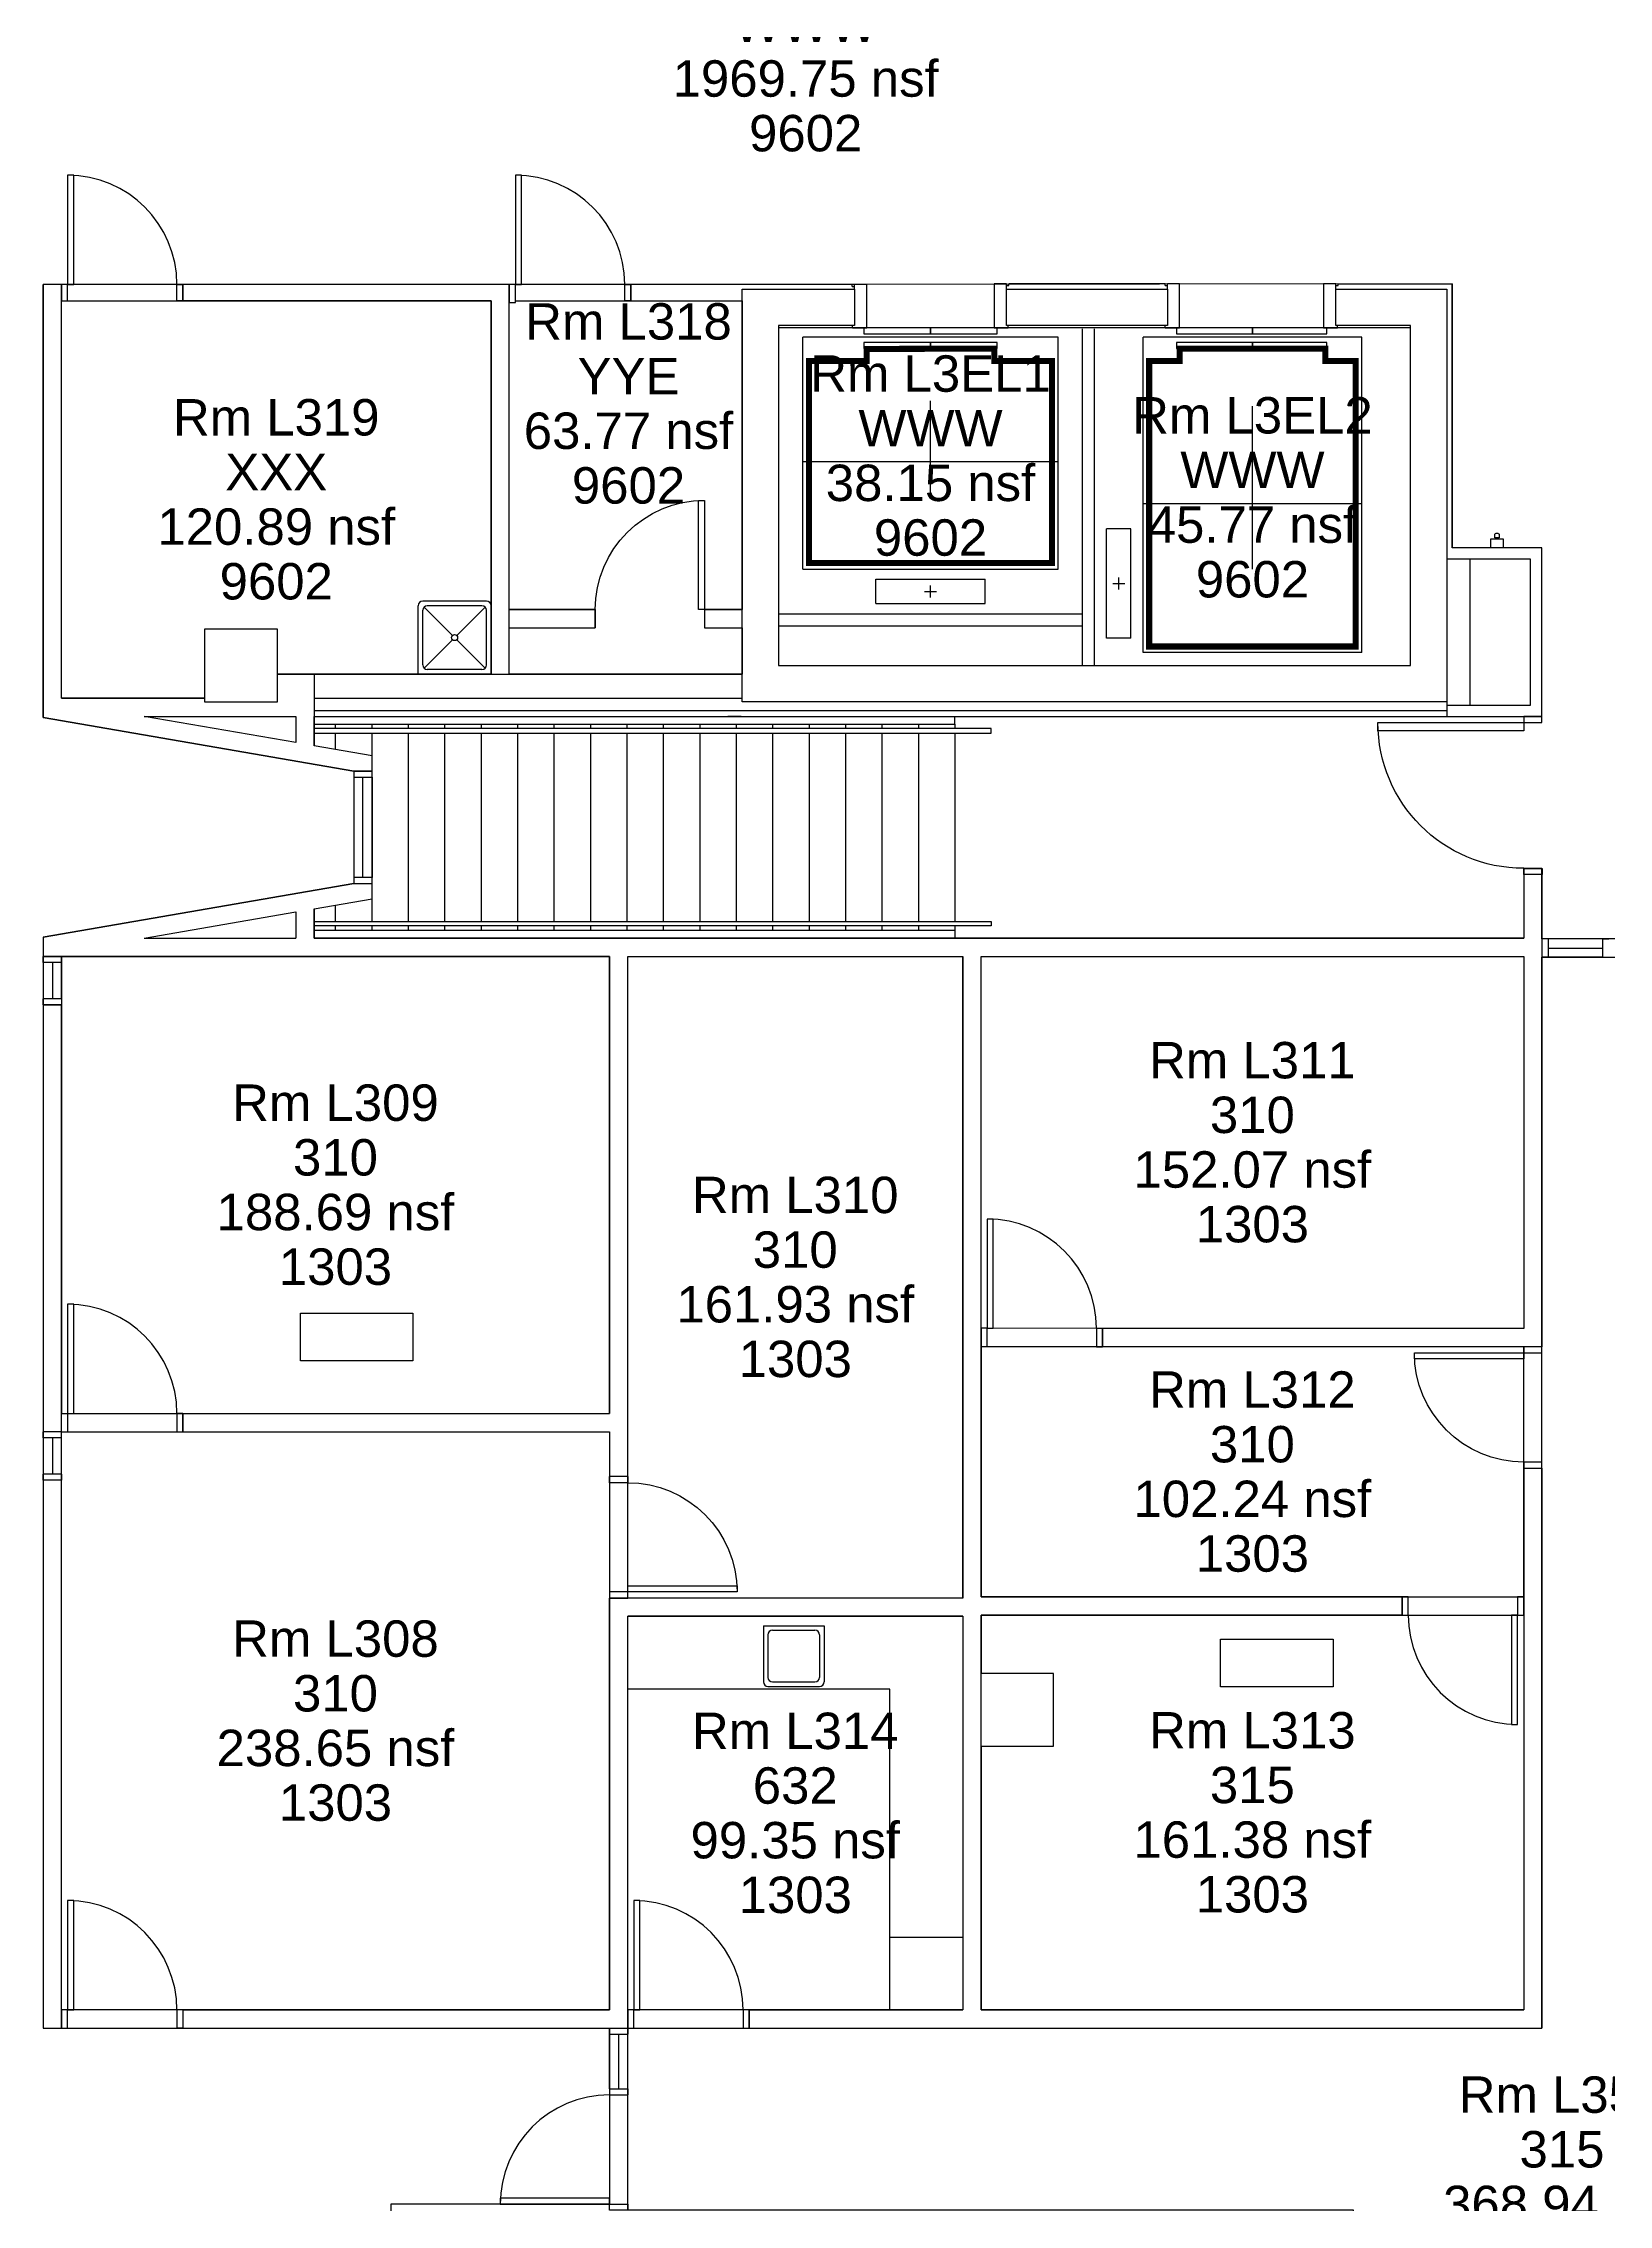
# Model space of a CAD drawing. Header units: inches. Extents: x 370 to 6209, y 2527 to 6927.
# Drawn here: x 3306 to 3822, y 4766 to 5478 of the extents above; entities that cross this region are included whole.
import ezdxf

# ---------------------------------------------------------------- set-up
doc = ezdxf.new("R2010")
doc.units = ezdxf.units.IN
doc.header["$LTSCALE"] = 0.75
doc.header["$MEASUREMENT"] = 0
doc.linetypes.add('626_FL3$0$HIDDEN', pattern=[0.375, 0.25, -0.125])
doc.layers.get('0').update_dxf_attribs({"linetype": 'CONTINUOUS'})
for name, color, linetype in [('626_FL3$0$A-CLNG-IDEN', 7, 'CONTINUOUS'), ('626_FL3$0$A-COLS', 7, 'CONTINUOUS'), ('626_FL3$0$A-DOOR', 7, 'CONTINUOUS'), ('626_FL3$0$A-FLOR-CASE', 7, 'CONTINUOUS'), ('626_FL3$0$A-FLOR-EVTR', 7, 'CONTINUOUS'), ('626_FL3$0$A-FLOR-PFIX', 7, 'CONTINUOUS'), ('626_FL3$0$A-FLOR-STRS', 7, 'CONTINUOUS'), ('626_FL3$0$A-GLAZ', 7, 'CONTINUOUS'), ('626_FL3$0$A-WALL-FULL', 7, 'CONTINUOUS'), ('triLabelLayer', 7, 'CONTINUOUS'), ('triSpaceLayer', 7, 'CONTINUOUS')]:
    doc.layers.add(name, color=color, linetype=linetype)
doc.styles.get("Standard").update_dxf_attribs({"font": 'simplex.shx'})

# ---------------------------------------------------------------- blocks, each defined once
blk = doc.blocks.new('626_FL3$0$626_DOOR')
blk.add_lwpolyline([(0, 1), (0, 0), (0.056, 0), (0.056, 1)], close=True)
blk.add_arc((0, 0), 1, 0, 90)
blk = doc.blocks.new('626_FL3$0$A$C00824D78')
at = {"layer": '626_FL3$0$A-FLOR-PFIX'}
for p, q in [((0, 0), (0, 22.5)), ((22.5, 24), (1.5, 24)), ((1.94, 22.06), (11.3, 12.7)), ((21, 22.5), (3, 22.5)), ((22.06, 22.06), (12.71, 12.71)), ((24, 0), (24, 22.5)), ((1.5, 3), (1.5, 21)), ((22.5, 3), (22.5, 21)), ((11.29, 11.29), (1.94, 1.94)), ((12.71, 11.29), (22.06, 1.94)), ((24, 0), (0, 0)), ((21, 1.5), (3, 1.5))]:
    blk.add_line(p, q, dxfattribs=at)
blk.add_circle((12.01, 11.99), 1, dxfattribs=at)
for centre, start, end in [((1.5, 22.5), 90, 180), ((3, 21), 90, 180), ((21, 21), 0, 90), ((22.5, 22.5), 0, 90), ((3, 3), 180, 270), ((21, 3), 270, 0)]:
    blk.add_arc(centre, 1.5, start, end, dxfattribs=at)
blk = doc.blocks.new('626_FL3$0$A$C4D1A0ECB')
at = {"layer": '626_FL3$0$A-GLAZ'}
for p, q in [((0, 6), (0, 0)), ((2, 6), (0, 6)), ((2, 0), (0, 0)), ((2, 6), (2, 0)), ((2, 3), (14, 3)), ((14, 6), (14, 0)), ((14, 6), (16, 6)), ((16, 0), (14, 0)), ((16, 6), (16, 0))]:
    blk.add_line(p, q, dxfattribs=at)
at = {"layer": '626_FL3$0$A-GLAZ', "color": 2}
for p, q in [((14, 6), (2, 6)), ((2, 0), (14, 0))]:
    blk.add_line(p, q, dxfattribs=at)
blk = doc.blocks.new('626_FL3$0$626-SIDELT')
at = {"layer": '626_FL3$0$A-GLAZ', "rotation": 90}
blk.add_blockref('626_FL3$0$A$C4D1A0ECB', (6, 0), dxfattribs=at)
blk = doc.blocks.new('626_FL3$0$A$C311809B8')
at = {"layer": '626_FL3$0$A-CLNG-IDEN'}
blk.add_lwpolyline([(0, 15.7), (37, 15.7), (37, 0), (0, 0)], close=True, dxfattribs=at)

msp = doc.modelspace()

# ---------------------------------------------------------------- linework, layer by layer
at = {"linetype": 'Continuous'}
for points in [[(3312.43, 5393.34), (3314.43, 5393.34), (3314.43, 5398.72), (3312.43, 5398.72)], [(3352.43, 5393.34), (3350.43, 5393.34), (3350.43, 5398.72), (3352.43, 5398.72)], [(3459.86, 5392.72), (3461.86, 5392.72), (3461.86, 5398.72), (3459.86, 5398.72)], [(3499.86, 5393.34), (3497.86, 5393.34), (3497.86, 5398.72), (3499.86, 5398.72)], [(3793.86, 5254.4), (3799.86, 5254.4), (3799.86, 5256.4), (3793.86, 5256.4)], [(3793.86, 5254.4), (3799.86, 5254.4), (3799.86, 5256.4), (3793.86, 5256.4)], [(3799.91, 5204.31), (3793.86, 5204.31), (3793.86, 5206.31), (3799.91, 5206.31)], [(3615.18, 5048.87), (3617.18, 5048.87), (3617.18, 5054.88), (3615.18, 5054.88)], [(3653.18, 5048.82), (3655.18, 5048.82), (3655.18, 5054.82), (3653.18, 5054.82)], [(3793.86, 5046.82), (3799.86, 5046.82), (3799.86, 5048.82), (3793.86, 5048.82)], [(3350.43, 5020.82), (3352.43, 5020.82), (3352.43, 5026.82), (3350.43, 5026.82)], [(3793.86, 5008.82), (3799.86, 5008.82), (3799.86, 5010.82), (3793.86, 5010.82)], [(3492.86, 4966.03), (3498.86, 4966.03), (3498.86, 4968.03), (3492.86, 4968.03)], [(3753.86, 4960.42), (3755.86, 4960.42), (3755.86, 4966.42), (3753.86, 4966.42)], [(3791.86, 4960.42), (3793.86, 4960.42), (3793.86, 4966.42), (3791.86, 4966.42)], [(3312.43, 4824.35), (3314.43, 4824.35), (3314.43, 4830.35), (3312.43, 4830.35)], [(3498.86, 4824.35), (3500.86, 4824.35), (3500.86, 4830.35), (3498.86, 4830.35)], [(3536.86, 4824.35), (3538.86, 4824.35), (3538.86, 4830.35), (3536.86, 4830.35)], [(3492.86, 4766.35), (3498.86, 4766.35), (3498.86, 4764.35), (3492.86, 4764.35)]]:
    msp.add_lwpolyline(points, close=True, dxfattribs=at)
for points in [[(3676.55, 5385.22), (3623.55, 5385.22), (3623.55, 5397.22), (3676.55, 5397.22)], [(3576.55, 5382.4), (3598.55, 5382.4), (3598.55, 5384.4), (3576.55, 5384.4)], [(3598.55, 5382.4), (3620.55, 5382.4), (3620.55, 5384.4), (3598.55, 5384.4)], [(3679.55, 5382.4), (3704.55, 5382.4), (3704.55, 5384.4), (3679.55, 5384.4)], [(3704.55, 5382.4), (3728.99, 5382.4), (3728.99, 5384.4), (3704.55, 5384.4)], [(3576.55, 5377.59), (3598.55, 5377.59), (3598.55, 5379.59), (3576.55, 5379.59)], [(3598.55, 5377.59), (3620.55, 5377.59), (3620.55, 5379.59), (3598.55, 5379.59)], [(3679.55, 5377.59), (3704.55, 5377.59), (3704.55, 5379.59), (3679.55, 5379.59)], [(3704.55, 5377.59), (3728.99, 5377.59), (3728.99, 5379.59), (3704.55, 5379.59)], [(3787.08, 5311.97), (3783.08, 5311.97), (3783.08, 5314.97), (3787.08, 5314.97)], [(3359.57, 5261.22), (3383.57, 5261.22), (3383.57, 5285.22), (3359.57, 5285.22)], [(3408.68, 5236.4), (3414.68, 5236.4), (3414.68, 5238.4), (3408.68, 5238.4)], [(3408.68, 5201.4), (3414.68, 5201.4), (3414.68, 5203.4), (3408.68, 5203.4)], [(3615.07, 4917.22), (3639.07, 4917.22), (3639.07, 4941.22), (3615.07, 4941.22)], [(3585.18, 4854.35), (3609.18, 4854.35), (3609.18, 4830.35), (3585.18, 4830.35)]]:
    msp.add_lwpolyline(points, close=True)
msp.add_lwpolyline([(3785.8, 5315.27), (3784.3, 5315.27), (3784.3, 5316.27, -0.414214), (3784.8, 5316.77), (3785.3, 5316.77, -0.414214), (3785.8, 5316.27)], format="xyb", close=True)
for points in [[(3395.58, 5250.91), (3618.57, 5250.91), (3618.57, 5252.41), (3395.58, 5252.41)], [(3395.58, 5188.91), (3618.57, 5188.91), (3618.57, 5187.41), (3395.58, 5187.41)]]:
    msp.add_lwpolyline(points)
at = {"layer": '626_FL3$0$A-COLS'}
for p, q in [((3536.55, 5261.22), (3536.55, 5397.22)), ((3536.55, 5397.22), (3573.55, 5397.22)), ((3573.55, 5397.22), (3573.55, 5398.34)), ((3573.55, 5397.22), (3573.55, 5385.22)), ((3623.55, 5397.22), (3623.55, 5398.34)), ((3676.55, 5397.22), (3676.55, 5398.34)), ((3676.55, 5397.22), (3676.55, 5385.22)), ((3731.99, 5397.22), (3731.99, 5398.34)), ((3731.99, 5397.22), (3768.55, 5397.22)), ((3731.99, 5385.22), (3731.99, 5397.22)), ((3768.55, 5397.22), (3768.55, 5261.22)), ((3573.55, 5385.22), (3548.55, 5385.22)), ((3548.55, 5385.22), (3548.55, 5273.22)), ((3756.55, 5385.22), (3731.99, 5385.22)), ((3756.55, 5273.22), (3756.55, 5385.22)), ((3776.11, 5308.22), (3776.11, 5260.15)), ((3548.55, 5273.22), (3756.55, 5273.22)), ((3768.55, 5261.22), (3536.55, 5261.22))]:
    msp.add_line(p, q, dxfattribs=at)
at = {"layer": '626_FL3$0$A-DOOR'}
for p, q in [((3312.43, 5026.82), (3314.43, 5026.82)), ((3314.43, 5026.82), (3314.43, 5020.81)), ((3312.43, 5020.82), (3314.43, 5020.82)), ((3492.86, 5004.03), (3492.86, 5006.03)), ((3498.86, 5006.03), (3498.86, 5004.03)), ((3498.86, 5004.03), (3492.86, 5004.03)), ((3350.43, 4830.35), (3350.43, 4824.35)), ((3352.43, 4830.35), (3350.43, 4830.35)), ((3352.43, 4824.35), (3350.43, 4824.35))]:
    msp.add_line(p, q, dxfattribs=at)
at = {"layer": '626_FL3$0$A-FLOR-CASE'}
for p, q in [((3585.18, 4936.03), (3498.86, 4936.03)), ((3585.18, 4854.35), (3585.18, 4936.03))]:
    msp.add_line(p, q, dxfattribs=at)
at = {"layer": '626_FL3$0$A-FLOR-EVTR'}
for p, q in [((3756.55, 5384.4), (3548.55, 5384.4)), ((3648.55, 5273.22), (3648.55, 5384.06)), ((3652.55, 5273.22), (3652.55, 5384.06)), ((3556.55, 5304.97), (3556.55, 5381.4)), ((3640.55, 5381.4), (3556.55, 5381.4)), ((3577.55, 5377.47), (3577.55, 5373.53)), ((3619.55, 5377.59), (3619.55, 5373.53)), ((3640.55, 5304.97), (3640.55, 5381.4)), ((3668.55, 5277.47), (3668.55, 5381.4)), ((3740.55, 5381.4), (3668.55, 5381.4)), ((3680.55, 5377.59), (3680.55, 5373.53)), ((3728.55, 5377.59), (3728.55, 5373.53)), ((3740.55, 5277.47), (3740.55, 5381.4)), ((3558.55, 5306.97), (3558.55, 5373.53)), ((3577.55, 5373.53), (3558.55, 5373.53)), ((3638.55, 5373.53), (3619.55, 5373.53)), ((3638.55, 5306.97), (3638.55, 5373.53)), ((3670.55, 5279.47), (3670.55, 5373.53)), ((3680.55, 5373.53), (3670.55, 5373.53)), ((3738.55, 5373.53), (3728.55, 5373.53)), ((3738.55, 5279.47), (3738.55, 5373.53)), ((3664.55, 5318.22), (3656.55, 5318.22)), ((3656.55, 5282.22), (3656.55, 5318.22)), ((3664.55, 5282.22), (3664.55, 5318.22)), ((3556.55, 5304.97), (3640.55, 5304.97)), ((3558.55, 5306.97), (3638.55, 5306.97)), ((3580.55, 5293.59), (3580.55, 5301.59)), ((3580.55, 5301.59), (3616.55, 5301.59)), ((3596.55, 5297.59), (3600.55, 5297.59)), ((3598.55, 5295.59), (3598.55, 5299.59)), ((3616.55, 5293.59), (3616.55, 5301.59)), ((3658.55, 5300.22), (3662.55, 5300.22)), ((3660.55, 5298.22), (3660.55, 5302.22)), ((3548.55, 5290.22), (3648.55, 5290.22)), ((3580.55, 5293.59), (3616.55, 5293.59)), ((3548.55, 5286.22), (3648.55, 5286.22)), ((3664.55, 5282.22), (3656.55, 5282.22)), ((3740.55, 5277.47), (3668.55, 5277.47)), ((3738.55, 5279.47), (3670.55, 5279.47)), ((3548.55, 5273.22), (3756.55, 5273.22))]:
    msp.add_line(p, q, dxfattribs=at)
at = {"layer": '626_FL3$0$A-FLOR-EVTR', "linetype": '626_FL3$0$HIDDEN'}
for p, q in [((3598.55, 5328.06), (3598.55, 5360.42)), ((3704.55, 5304.92), (3704.55, 5358.68)), ((3640.55, 5340.25), (3556.55, 5340.25)), ((3740.55, 5326.5), (3668.55, 5326.5))]:
    msp.add_line(p, q, dxfattribs=at)
at = {"layer": '626_FL3$0$A-FLOR-PFIX'}
for p, q in [((3543.52, 4956.91), (3563.52, 4956.91)), ((3543.52, 4956.91), (3543.52, 4938.41)), ((3563.52, 4956.91), (3563.52, 4938.41)), ((3545.02, 4953.91), (3545.02, 4939.91)), ((3546.52, 4955.41), (3560.52, 4955.41)), ((3562.02, 4953.91), (3562.02, 4939.91)), ((3545.02, 4936.91), (3562.02, 4936.91)), ((3546.52, 4938.41), (3560.52, 4938.41))]:
    msp.add_line(p, q, dxfattribs=at)
for centre, start, end in [((3546.52, 4953.91), 90, 180), ((3560.52, 4953.91), 360, 90), ((3545.02, 4938.41), 180, 270), ((3546.52, 4939.91), 180, 270), ((3560.52, 4939.91), 270, 360), ((3562.02, 4938.41), 270, 360)]:
    msp.add_arc(centre, 1.5, start, end, dxfattribs=at)
at = {"layer": '626_FL3$0$A-FLOR-STRS'}
for p, q in [((3606.57, 5253.91), (3606.58, 5256.4)), ((3395.58, 5253.9), (3606.57, 5253.91)), ((3402.57, 5253.9), (3402.57, 5252.4)), ((3402.57, 5250.9), (3402.57, 5245.55)), ((3414.57, 5253.9), (3414.57, 5252.4)), ((3414.57, 5250.9), (3414.57, 5243.48)), ((3426.57, 5253.9), (3426.57, 5252.4)), ((3426.57, 5250.9), (3426.57, 5188.9)), ((3438.57, 5253.9), (3438.57, 5252.4)), ((3438.57, 5253.9), (3438.57, 5252.4)), ((3438.57, 5250.9), (3438.57, 5188.9)), ((3438.57, 5250.9), (3438.57, 5188.9)), ((3450.57, 5253.9), (3450.57, 5252.4)), ((3450.57, 5250.9), (3450.57, 5188.9)), ((3462.57, 5253.9), (3462.57, 5252.4)), ((3462.57, 5250.9), (3462.57, 5188.9)), ((3474.57, 5253.9), (3474.57, 5252.4)), ((3474.57, 5250.9), (3474.57, 5188.9)), ((3486.57, 5253.9), (3486.57, 5252.4)), ((3486.57, 5250.9), (3486.57, 5188.9)), ((3498.57, 5253.9), (3498.57, 5252.4)), ((3498.57, 5250.9), (3498.57, 5188.9)), ((3510.57, 5253.9), (3510.57, 5252.4)), ((3510.57, 5250.9), (3510.57, 5188.9)), ((3522.57, 5253.9), (3522.57, 5252.4)), ((3522.57, 5250.9), (3522.57, 5188.9)), ((3534.57, 5253.9), (3534.57, 5252.4)), ((3534.57, 5250.9), (3534.57, 5188.9)), ((3546.57, 5253.9), (3546.57, 5252.4)), ((3546.57, 5250.9), (3546.57, 5188.9)), ((3558.57, 5253.9), (3558.57, 5252.4)), ((3558.57, 5250.9), (3558.57, 5188.9)), ((3570.57, 5253.9), (3570.57, 5252.4)), ((3570.57, 5250.9), (3570.57, 5188.9)), ((3582.57, 5253.9), (3582.57, 5252.4)), ((3582.57, 5250.9), (3582.57, 5188.9)), ((3594.57, 5253.9), (3594.57, 5252.4)), ((3594.57, 5250.9), (3594.57, 5188.9)), ((3606.57, 5253.9), (3606.57, 5252.4)), ((3606.57, 5250.9), (3606.57, 5188.9)), ((3402.57, 5194.26), (3402.57, 5188.9)), ((3414.57, 5196.33), (3414.57, 5188.9)), ((3606.57, 5185.9), (3395.58, 5185.91)), ((3402.57, 5187.4), (3402.57, 5185.91)), ((3414.57, 5187.4), (3414.57, 5185.9)), ((3426.57, 5187.4), (3426.57, 5185.9)), ((3438.57, 5187.4), (3438.57, 5185.9)), ((3438.57, 5187.4), (3438.57, 5185.91)), ((3450.57, 5187.4), (3450.57, 5185.91)), ((3462.57, 5187.4), (3462.57, 5185.9)), ((3474.57, 5187.4), (3474.57, 5185.9)), ((3486.57, 5187.4), (3486.57, 5185.9)), ((3498.57, 5187.4), (3498.57, 5185.9)), ((3510.57, 5187.4), (3510.57, 5185.9)), ((3522.57, 5187.4), (3522.57, 5185.9)), ((3534.57, 5187.4), (3534.57, 5185.9)), ((3546.57, 5187.4), (3546.57, 5185.9)), ((3558.57, 5187.4), (3558.57, 5185.91)), ((3570.57, 5187.4), (3570.57, 5185.91)), ((3582.57, 5187.4), (3582.57, 5185.91)), ((3594.57, 5187.4), (3594.57, 5185.91)), ((3606.57, 5187.4), (3606.57, 5185.9)), ((3606.57, 5185.9), (3606.58, 5183.4))]:
    msp.add_line(p, q, dxfattribs=at)
at = {"layer": '626_FL3$0$A-GLAZ'}
for p, q in [((3408.68, 5236.4), (3408.68, 5203.4)), ((3411.68, 5203.4), (3411.68, 5236.4)), ((3414.68, 5236.4), (3414.68, 5203.4)), ((3799.86, 5183.13), (3799.86, 5177.13)), ((3801.86, 5183.13), (3799.86, 5183.13)), ((3801.86, 5177.13), (3799.86, 5177.13)), ((3819.86, 5183.13), (3801.86, 5183.13)), ((3801.86, 5183.13), (3801.86, 5177.13)), ((3801.86, 5180.13), (3819.86, 5180.13)), ((3819.86, 5177.13), (3801.86, 5177.13)), ((3819.86, 5177.13), (3819.86, 5183.13)), ((3819.86, 5183.13), (3821.86, 5183.13)), ((3819.86, 5177.13), (3821.86, 5177.13)), ((3492.86, 4824.35), (3498.86, 4824.35)), ((3492.86, 4822.35), (3492.86, 4824.35)), ((3492.86, 4804.35), (3492.86, 4822.35)), ((3492.86, 4822.35), (3498.86, 4822.35)), ((3495.86, 4822.35), (3495.86, 4804.35)), ((3498.86, 4824.35), (3498.86, 4822.35)), ((3498.86, 4804.35), (3498.86, 4822.35)), ((3492.86, 4804.35), (3498.86, 4804.35)), ((3492.86, 4804.35), (3492.86, 4802.35)), ((3492.86, 4802.35), (3498.86, 4802.35)), ((3498.86, 4804.35), (3498.86, 4802.35))]:
    msp.add_line(p, q, dxfattribs=at)
at = {"layer": '626_FL3$0$A-WALL-FULL'}
for p, q in [((3306.43, 5256.06), (3306.43, 5398.72)), ((3312.43, 5398.72), (3306.43, 5398.72)), ((3312.43, 5262.4), (3312.43, 5398.72)), ((3459.86, 5398.72), (3352.43, 5398.72)), ((3352.43, 5393.34), (3352.43, 5398.72)), ((3459.86, 5270.4), (3459.86, 5398.72)), ((3499.86, 5393.34), (3499.86, 5398.71)), ((3499.86, 5393.34), (3499.86, 5398.71)), ((3499.86, 5393.34), (3499.86, 5398.71)), ((3572.8, 5398.71), (3499.86, 5398.71)), ((3572.8, 5398.08), (3572.8, 5398.71)), ((3572.8, 5398.08), (3573.55, 5398.08)), ((3577.55, 5398.71), (3573.55, 5398.71)), ((3573.55, 5398.08), (3573.55, 5398.71)), ((3577.55, 5384.4), (3577.55, 5398.71)), ((3619.55, 5398.97), (3619.55, 5384.4)), ((3623.55, 5398.97), (3619.55, 5398.97)), ((3623.55, 5398.34), (3623.55, 5398.97)), ((3623.55, 5398.34), (3624.3, 5398.34)), ((3624.3, 5398.34), (3624.3, 5398.97)), ((3675.8, 5398.97), (3624.3, 5398.97)), ((3675.8, 5398.34), (3675.8, 5398.97)), ((3675.8, 5398.34), (3676.55, 5398.34)), ((3680.55, 5398.97), (3676.55, 5398.97)), ((3680.55, 5398.97), (3676.55, 5398.97)), ((3676.55, 5398.34), (3676.55, 5398.97)), ((3680.55, 5384.4), (3680.55, 5398.97)), ((3727.99, 5398.97), (3727.99, 5384.4)), ((3731.99, 5398.97), (3727.99, 5398.97)), ((3731.99, 5398.34), (3731.99, 5398.97)), ((3731.99, 5398.34), (3732.74, 5398.34)), ((3732.74, 5398.97), (3770.3, 5398.97)), ((3732.74, 5398.34), (3732.74, 5398.97)), ((3770.3, 5398.97), (3770.3, 5311.97)), ((3453.86, 5393.34), (3352.43, 5393.34)), ((3453.86, 5270.4), (3453.86, 5393.34)), ((3499.86, 5393.34), (3536.55, 5393.34)), ((3572.83, 5384.4), (3572.83, 5385.22)), ((3572.83, 5384.4), (3577.55, 5384.4)), ((3619.55, 5384.42), (3624.11, 5384.42)), ((3624.11, 5384.42), (3624.11, 5385.22)), ((3675.83, 5384.4), (3675.83, 5385.22)), ((3675.83, 5384.4), (3680.55, 5384.4)), ((3727.99, 5384.42), (3732.5, 5384.42)), ((3732.5, 5384.42), (3732.5, 5385.22)), ((3799.86, 5311.97), (3770.3, 5311.97)), ((3799.86, 5256.4), (3799.86, 5311.97)), ((3796.11, 5308.22), (3768.55, 5308.22)), ((3796.11, 5260.15), (3796.11, 5308.22)), ((3799.86, 5256.4), (3799.86, 5300.59)), ((3459.86, 5291.6), (3488.17, 5291.6)), ((3524.17, 5291.6), (3536.55, 5291.6)), ((3459.86, 5285.6), (3488.17, 5285.6)), ((3524.17, 5285.6), (3536.55, 5285.6)), ((3383.57, 5270.4), (3395.58, 5270.4)), ((3395.58, 5270.4), (3536.55, 5270.4)), ((3395.58, 5270.4), (3395.58, 5256.4)), ((3312.43, 5262.4), (3359.57, 5262.4)), ((3395.58, 5262.4), (3536.55, 5262.4)), ((3408.68, 5238.4), (3306.43, 5256.06)), ((3339.69, 5256.4), (3389.58, 5256.4)), ((3389.58, 5247.79), (3339.69, 5256.4)), ((3389.58, 5256.4), (3389.58, 5247.79)), ((3395.58, 5258.4), (3768.55, 5258.4)), ((3395.58, 5256.4), (3395.58, 5246.76)), ((3395.58, 5256.4), (3799.86, 5256.4)), ((3536.17, 5256.4), (3531.86, 5256.4)), ((3768.55, 5261.22), (3768.55, 5256.4)), ((3768.55, 5260.15), (3796.11, 5260.15)), ((3414.68, 5243.46), (3395.58, 5246.76)), ((3414.68, 5238.4), (3414.68, 5243.46)), ((3408.68, 5238.4), (3414.68, 5238.4)), ((3306.43, 5183.75), (3408.68, 5201.4)), ((3408.68, 5201.4), (3414.68, 5201.4)), ((3414.68, 5196.35), (3414.68, 5201.4)), ((3793.86, 5204.31), (3793.86, 5183.4)), ((3799.86, 5204.31), (3793.86, 5204.31)), ((3799.86, 5204.31), (3799.86, 5048.82)), ((3339.69, 5183.4), (3389.58, 5192.02)), ((3389.58, 5192.02), (3389.58, 5183.4)), ((3395.58, 5193.05), (3414.68, 5196.35)), ((3395.58, 5193.05), (3395.58, 5183.4)), ((3306.43, 5183.75), (3306.43, 5177.4)), ((3339.69, 5183.4), (3389.58, 5183.4)), ((3395.58, 5183.4), (3793.86, 5183.4)), ((3306.43, 5177.4), (3492.86, 5177.4)), ((3492.86, 5177.4), (3492.86, 5026.82)), ((3498.86, 5006.03), (3498.86, 5177.4)), ((3498.86, 5177.4), (3609.18, 5177.4)), ((3609.18, 4966.03), (3609.18, 5177.4)), ((3615.18, 4966.42), (3615.18, 5177.4)), ((3615.18, 5177.4), (3793.86, 5177.4)), ((3793.86, 5177.4), (3793.86, 5054.82)), ((3306.43, 5161.4), (3306.43, 5020.82)), ((3312.43, 5020.82), (3312.43, 5161.4)), ((3793.86, 5054.82), (3655.18, 5054.82)), ((3655.18, 5054.82), (3655.18, 5048.82)), ((3799.86, 5048.82), (3655.18, 5048.82)), ((3352.43, 5026.82), (3492.86, 5026.82)), ((3352.43, 5026.82), (3352.43, 5020.82)), ((3352.43, 5020.82), (3492.86, 5020.82)), ((3492.86, 5020.82), (3492.86, 5006.03)), ((3498.86, 5006.03), (3492.86, 5006.03)), ((3793.86, 5008.82), (3793.86, 4830.35)), ((3793.86, 5008.82), (3799.86, 5008.82)), ((3799.86, 5008.82), (3799.86, 4824.35)), ((3306.43, 5004.82), (3306.43, 4824.35)), ((3312.43, 4824.35), (3312.43, 5004.82)), ((3799.86, 4972.42), (3799.86, 4954.42)), ((3492.86, 4830.35), (3492.86, 4966.03)), ((3609.18, 4966.03), (3492.86, 4966.03)), ((3753.86, 4966.42), (3615.18, 4966.42)), ((3753.86, 4960.42), (3753.86, 4966.42)), ((3609.18, 4960.03), (3498.86, 4960.03)), ((3498.86, 4824.35), (3498.86, 4960.03)), ((3609.18, 4960.03), (3609.18, 4830.35)), ((3615.18, 4960.42), (3615.18, 4941.22)), ((3753.86, 4960.42), (3615.18, 4960.42)), ((3753.86, 4960.42), (3676.62, 4960.42)), ((3704.62, 4960.42), (3753.86, 4960.42)), ((3615.18, 4917.22), (3615.18, 4830.35)), ((3352.43, 4830.35), (3492.86, 4830.35)), ((3352.43, 4830.35), (3352.43, 4824.35)), ((3538.86, 4830.35), (3609.18, 4830.35)), ((3615.18, 4830.35), (3793.86, 4830.35)), ((3306.43, 4824.35), (3312.43, 4824.35)), ((3352.43, 4824.35), (3498.86, 4824.35)), ((3538.86, 4824.35), (3799.86, 4824.35)), ((3492.86, 4802.35), (3498.86, 4802.35))]:
    msp.add_line(p, q, dxfattribs=at)
at = {"layer": '626_FL3$0$A-WALL-FULL', "linetype": 'Continuous'}
for p, q in [((3488.17, 5291.6), (3488.17, 5285.6)), ((3524.17, 5291.6), (3524.17, 5285.6)), ((3306.43, 5161.4), (3312.43, 5161.4)), ((3312.43, 5020.82), (3306.43, 5020.82)), ((3312.43, 5004.82), (3306.43, 5004.82)), ((3538.86, 4830.35), (3538.86, 4824.35))]:
    msp.add_line(p, q, dxfattribs=at)
at = {"layer": 'triSpaceLayer'}
msp.add_lwpolyline([(3859.86, 5183.13), (3799.86, 5183.13), (3799.86, 5206.31), (3793.86, 5206.4), (3793.86, 5183.4), (3395.58, 5183.4), (3395.58, 5193.05), (3414.68, 5196.35), (3414.68, 5243.46), (3395.58, 5246.76), (3395.58, 5256.4), (3793.86, 5256.4), (3793.86, 5254.4), (3799.86, 5254.4), (3799.86, 5311.97), (3770.3, 5311.97), (3770.3, 5398.97), (3577.55, 5398.71), (3306.43, 5398.71), (3306.43, 5256.06), (3408.68, 5238.4), (3408.68, 5201.4), (3306.43, 5183.75), (3306.43, 4824.35), (3492.86, 4824.36), (3492.86, 4766.35), (3420.87, 4766.35), (3420.87, 4722.35)], dxfattribs=at)
for points in [[(3352.43, 5393.34), (3453.86, 5393.34), (3453.86, 5292.9), (3453.86, 5270.4), (3429.86, 5270.4), (3383.57, 5270.4), (3383.57, 5285.22), (3359.57, 5285.22), (3359.57, 5262.4), (3312.43, 5262.4), (3312.43, 5393.34)], [(3536.55, 5393.34), (3536.55, 5291.6), (3524.17, 5291.6), (3524.17, 5285.6), (3536.55, 5285.6), (3536.55, 5270.4), (3459.86, 5270.4), (3459.86, 5285.6), (3488.17, 5285.6), (3488.17, 5291.6), (3459.86, 5291.6), (3459.86, 5392.72), (3461.86, 5392.73), (3461.86, 5393.34)], [(3492.86, 5026.82), (3492.86, 5177.4), (3312.43, 5177.4), (3312.43, 5026.82)], [(3498.86, 5177.4), (3609.18, 5177.4), (3609.18, 4966.03), (3498.86, 4966.03)], [(3859.86, 5177.16), (3859.86, 4635.55), (3799.86, 4635.55), (3799.86, 4722.88), (3737.86, 4722.88), (3737.86, 4764.35), (3498.86, 4764.35), (3498.86, 4824.35), (3799.86, 4824.35), (3799.86, 5177.13)], [(3615.18, 5177.4), (3793.86, 5177.4), (3793.86, 5054.82), (3615.18, 5054.88)], [(3615.18, 4966.42), (3793.86, 4966.42), (3793.86, 5048.82), (3615.18, 5048.82)], [(3492.86, 5020.82), (3492.86, 4830.35), (3312.43, 4830.35), (3312.43, 5020.82)], [(3498.86, 4960.03), (3609.18, 4960.03), (3609.18, 4830.35), (3498.86, 4830.35)], [(3615.18, 4960.42), (3793.86, 4960.42), (3793.86, 4830.35), (3615.18, 4830.35)]]:
    msp.add_lwpolyline(points, close=True, dxfattribs=at)
at = {"layer": 'triSpaceLayer', "const_width": 2}
for points in [[(3577.55, 5377.47), (3577.55, 5373.53), (3558.55, 5373.53), (3558.55, 5306.97), (3638.55, 5306.97), (3638.55, 5373.53), (3619.55, 5373.53), (3619.55, 5377.59)], [(3680.55, 5377.59), (3680.55, 5373.53), (3670.55, 5373.53), (3670.55, 5279.47), (3738.55, 5279.47), (3738.55, 5373.53), (3728.55, 5373.53), (3728.55, 5377.59)]]:
    msp.add_lwpolyline(points, close=True, dxfattribs=at)

# ---------------------------------------------------------------- block references
at = {"linetype": 'Continuous'}
for name, p in [('626_FL3$0$A$C00824D78', (3429.86, 5270.4)), ('626_FL3$0$A$C311809B8', (3391.12, 5044.2)), ('626_FL3$0$A$C311809B8', (3694.08, 4936.78))]:
    msp.add_blockref(name, p, dxfattribs=at)
at = {"layer": '626_FL3$0$A-DOOR', "xscale": 36, "yscale": 36, "zscale": 36}
for p in [(3314.43, 5398.72), (3461.86, 5398.72), (3617.18, 5054.88), (3314.43, 5026.82), (3314.43, 4830.35), (3500.86, 4830.35)]:
    msp.add_blockref('626_FL3$0$626_DOOR', p, dxfattribs=at)
at = {"layer": '626_FL3$0$A-DOOR', "extrusion": (0, 0, -1), "xscale": 36, "yscale": 36, "zscale": -36}
msp.add_blockref('626_FL3$0$626_DOOR', (-3524.17, 5291.6), dxfattribs=at)
at = {"layer": '626_FL3$0$A-DOOR'}
for p, xscale, yscale, zscale, rotation in [((3793.86, 5254.4), -48, 48, 48, 90), ((3793.86, 5046.82), -36, 36, 36, 90), ((3498.86, 4968.03), -36, 36, 36, 270), ((3791.86, 4960.42), 36, 36, 36, 180), ((3492.86, 4766.35), 36, 36, 36, 90)]:
    msp.add_blockref('626_FL3$0$626_DOOR', p, dxfattribs=dict(at, xscale=xscale, yscale=yscale, zscale=zscale, rotation=rotation))
at = {"layer": '626_FL3$0$A-GLAZ', "rotation": 180}
for p in [(3312.43, 5177.4), (3312.43, 5020.82)]:
    msp.add_blockref('626_FL3$0$626-SIDELT', p, dxfattribs=at)

# ---------------------------------------------------------------- texts
at = {"layer": 'triLabelLayer', "color": 7, "char_height": 0.2, "attachment_point": 5, "line_spacing_factor": 0.9}
for s, insert in [('{\\fSansSerif;\\H12;Rm L390}{\\fSansSerif;\\H12;\\PWWW}{\\fSansSerif;\\H12;\\P1969.75 nsf}{\\fSansSerif;\\H12;\\P9602}', (3557.45, 5475.48)), ('{\\fSansSerif;\\H12;Rm L318}{\\fSansSerif;\\H12;\\PYYE}{\\fSansSerif;\\H12;\\P63.77 nsf}{\\fSansSerif;\\H12;\\P9602}', (3499.12, 5359.45)), ('{\\fSansSerif;\\H12;Rm L3EL1}{\\fSansSerif;\\H12;\\PWWW}{\\fSansSerif;\\H12;\\P38.15 nsf}{\\fSansSerif;\\H12;\\P9602}', (3598.55, 5342.28)), ('{\\fSansSerif;\\H12;Rm L3EL2}{\\fSansSerif;\\H12;\\PWWW}{\\fSansSerif;\\H12;\\P45.77 nsf}{\\fSansSerif;\\H12;\\P9602}', (3704.55, 5328.53)), ('{\\fSansSerif;\\H12;Rm L319}{\\fSansSerif;\\H12;\\PXXX}{\\fSansSerif;\\H12;\\P120.89 nsf}{\\fSansSerif;\\H12;\\P9602}', (3383.14, 5327.87)), ('{\\fSansSerif;\\H12;Rm L311}{\\fSansSerif;\\H12;\\P310}{\\fSansSerif;\\H12;\\P152.07 nsf}{\\fSansSerif;\\H12;\\P1303}', (3704.52, 5116.11)), ('{\\fSansSerif;\\H12;Rm L309}{\\fSansSerif;\\H12;\\P310}{\\fSansSerif;\\H12;\\P188.69 nsf}{\\fSansSerif;\\H12;\\P1303}', (3402.64, 5102.11)), ('{\\fSansSerif;\\H12;Rm L310}{\\fSansSerif;\\H12;\\P310}{\\fSansSerif;\\H12;\\P161.93 nsf}{\\fSansSerif;\\H12;\\P1303}', (3554.02, 5071.72)), ('{\\fSansSerif;\\H12;Rm L312}{\\fSansSerif;\\H12;\\P310}{\\fSansSerif;\\H12;\\P102.24 nsf}{\\fSansSerif;\\H12;\\P1303}', (3704.52, 5007.62)), ('{\\fSansSerif;\\H12;Rm L308}{\\fSansSerif;\\H12;\\P310}{\\fSansSerif;\\H12;\\P238.65 nsf}{\\fSansSerif;\\H12;\\P1303}', (3402.64, 4925.58)), ('{\\fSansSerif;\\H12;Rm L314}{\\fSansSerif;\\H12;\\P632}{\\fSansSerif;\\H12;\\P99.35 nsf}{\\fSansSerif;\\H12;\\P1303}', (3554.02, 4895.19)), ('{\\fSansSerif;\\H12;Rm L313}{\\fSansSerif;\\H12;\\P315}{\\fSansSerif;\\H12;\\P161.38 nsf}{\\fSansSerif;\\H12;\\P1303}', (3704.52, 4895.38)), ('{\\fSansSerif;\\H12;Rm L355}{\\fSansSerif;\\H12;\\P315}{\\fSansSerif;\\H12;\\P368.94 nsf}{\\fSansSerif;\\H12;\\P1303}', (3806.46, 4775.37))]:
    msp.add_mtext(s, dxfattribs=dict(at, insert=insert))
at = {"layer": 'triLabelLayer', "color": 7, "char_height": 0.2, "attachment_point": 5}
for insert in [(3704.52, 5116.11), (3402.64, 5102.11), (3704.52, 5007.62), (3402.64, 4925.58), (3402.64, 4925.58)]:
    msp.add_mtext('{\\fSansSerif;\\H0.01;}', dxfattribs=dict(at, insert=insert))

doc.saveas('drawing.dxf')
